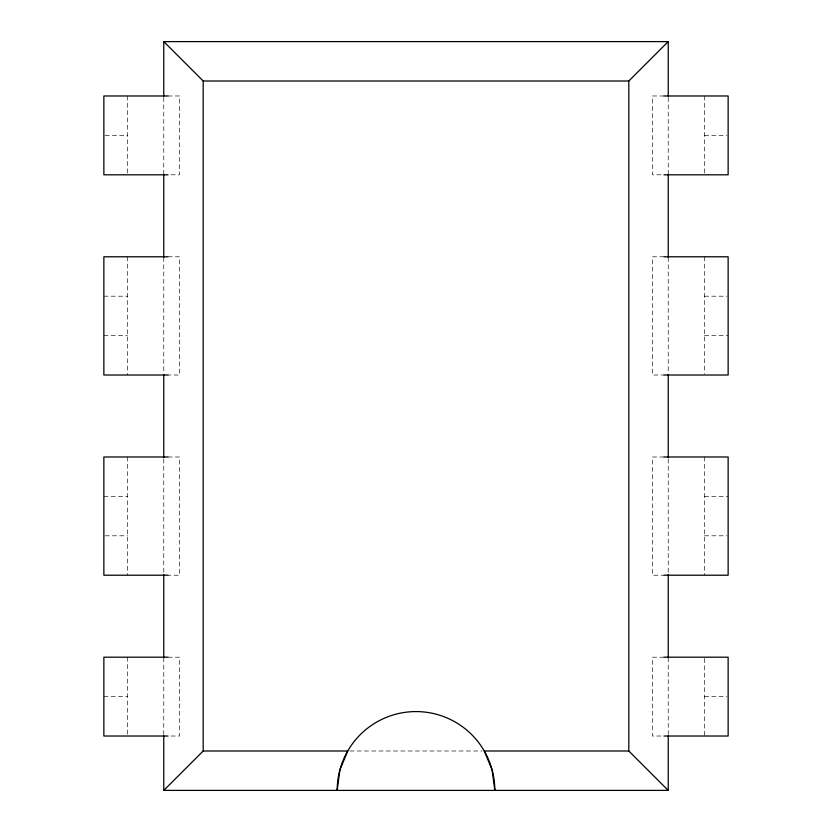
<?xml version="1.0" encoding="UTF-8"?>
<svg xmlns="http://www.w3.org/2000/svg" width="832" height="832" viewBox="0 0 832 832"><rect width="100%" height="100%" fill="white"/><g stroke="black" fill="none" stroke-linecap="round" stroke-linejoin="round"><path stroke-width="0.62" stroke-dasharray="4.16 3.12" d="M168.033 95.982L179.535 95.982L179.535 174.803L168.033 174.803M663.967 95.982L652.465 95.982L652.465 174.803L663.967 174.803M105.113 135.398L127.514 135.398M704.486 135.398L726.887 135.398M168.033 256.786L179.535 256.786L179.535 375.014L168.033 375.014M663.967 256.786L652.465 256.786L652.465 375.014L663.967 375.014M103.865 296.192L127.514 296.192M704.486 296.192L726.887 296.192M103.865 335.598L127.514 335.598M704.486 335.598L728.135 335.598M168.033 456.986L179.535 456.986L179.535 575.214L168.033 575.214M663.967 456.986L652.465 456.986L652.465 575.214L663.967 575.214M103.865 496.402L127.514 496.402M704.486 496.402L728.135 496.402M105.113 535.808L127.514 535.808M704.486 535.808L726.887 535.808M168.033 657.197L179.535 657.197L179.535 736.018L168.033 736.018M663.967 657.197L652.465 657.197L652.465 736.018L663.967 736.018M103.865 696.602L127.514 696.602M704.486 696.602L726.887 696.602M349.814 750.994L482.186 750.994M704.486 95.982L704.486 174.803M704.486 256.786L704.486 373.745M704.486 456.986L704.486 575.214M704.486 658.466L704.486 736.018M668.231 97.5L668.231 174.2M668.231 257.4L668.231 373.1M668.231 458.9L668.231 574.6M668.231 657.8L668.231 734.5M163.769 97.5L163.769 174.2M163.769 257.4L163.769 373.1M163.769 458.9L163.769 574.6M163.769 657.8L163.769 734.5M127.514 95.982L127.514 174.803M127.514 256.786L127.514 375.014M127.514 456.986L127.514 575.214M127.514 657.197L127.514 736.018"/><path stroke-width="1.25" d="M668.231 735.8L668.231 790.4L628.815 750.994L628.815 81.006L668.231 41.6L668.231 96.2M163.769 735.8L163.769 790.4L203.185 750.994L203.185 81.006L163.769 41.6L163.769 96.2M163.769 41.6L668.231 41.6M203.185 81.006L628.815 81.006M168.033 95.982L103.865 95.982L103.865 174.803L168.033 174.803M663.967 95.982L728.135 95.982L728.135 174.803L663.967 174.803M168.033 256.786L103.865 256.786L103.865 375.014L168.033 375.014M663.967 256.786L728.135 256.786L728.135 375.014L663.967 375.014M168.033 456.986L103.865 456.986L103.865 575.214L168.033 575.214M663.967 456.986L728.135 456.986L728.135 575.214L663.967 575.214M168.033 657.197L103.865 657.197L103.865 736.018L168.033 736.018M663.967 657.197L728.135 657.197L728.135 736.018L663.967 736.018M203.185 750.994L347.734 750.994L339.862 769.995L337.178 790.4A78.822 78.822 0 0 1 416 711.578A78.822 78.822 0 0 1 494.822 790.4L492.138 769.995L484.266 750.994L628.815 750.994M163.769 790.4L668.231 790.4M668.231 174.2L668.231 257.4M668.231 374.4L668.231 457.6M668.231 574.6L668.231 657.8M163.769 174.2L163.769 257.4M163.769 374.4L163.769 457.6M163.769 574.6L163.769 657.8"/></g></svg>
